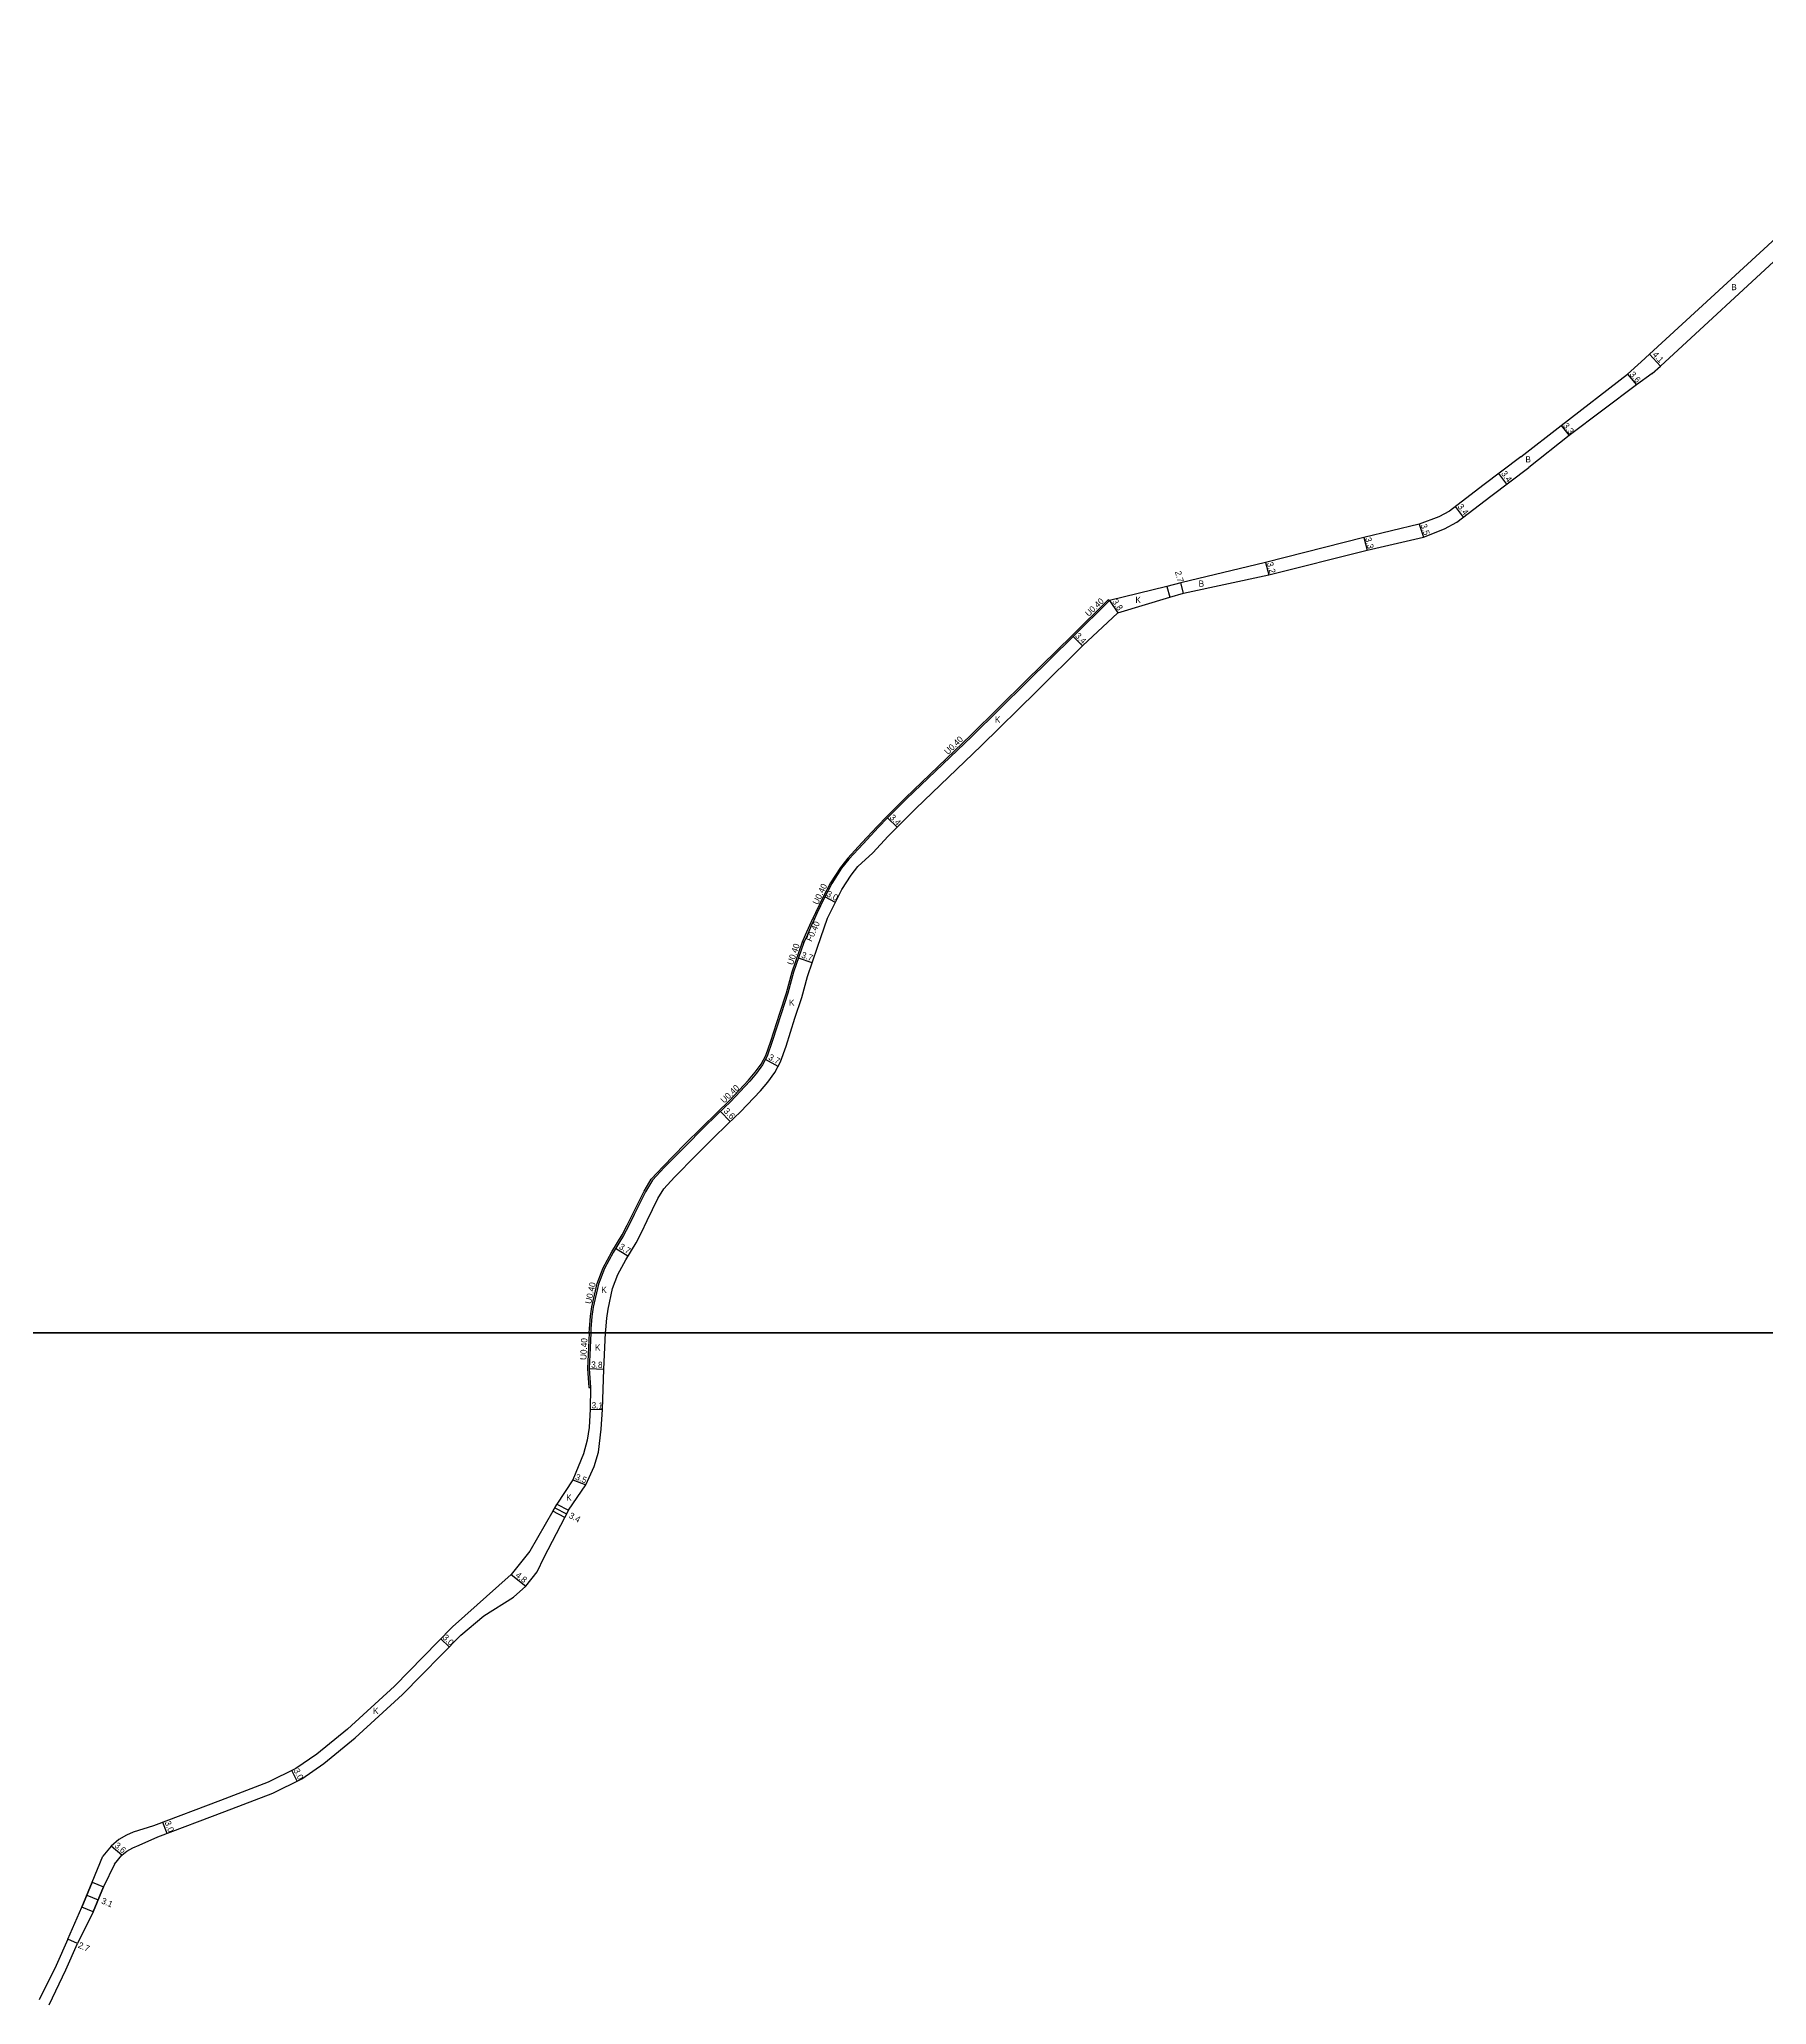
# Model space of a CAD drawing. Header units: metres. Extents: x 0 to 4000, y -96000 to -93000.
# Drawn here: x 969 to 1411, y -93772 to -93269 of the extents above; entities that cross this region are included whole.
import ezdxf

# ---------------------------------------------------------------- set-up
doc = ezdxf.new("R2010")
doc.units = ezdxf.units.M
doc.header["$LTSCALE"] = 2.5
for name, color, linetype in [('側溝・桝', 7, 'Continuous'), ('図郭', 7, 'Continuous'), ('幅員', 7, 'Continuous'), ('舗装', 7, 'Continuous'), ('道路', 7, 'Continuous')]:
    doc.layers.add(name, color=color, linetype=linetype)
doc.styles.get("Standard").update_dxf_attribs({"font": ''})
doc.styles.get('Standard').set_extended_font_data('@MS PGothic')

msp = doc.modelspace()

# ---------------------------------------------------------------- linework, layer by layer
at = {"layer": '側溝・桝'}
for points in [[(1242.32, -93412.41), (1233.09, -93421.52), (1221.39, -93433.07), (1207.21, -93447.07), (1190.46, -93463.09), (1185.64, -93467.96), (1183.31, -93470.31), (1179.34, -93474.59), (1175.73, -93478.49), (1173.83, -93480.89), (1171.29, -93484.82), (1169.37, -93488.57), (1167.46, -93492.54), (1166.83, -93493.93)], [(1242.72, -93412.58), (1242.32, -93412.41)], [(1167.2, -93494.09), (1166.4, -93495.85), (1165.31, -93498.28), (1164.5, -93500.07)], [(1109.59, -93600), (1109.64, -93598.92), (1109.9, -93595.74), (1110.24, -93593.35), (1111.59, -93587.4), (1113.15, -93583.36), (1115.36, -93579.25), (1118.01, -93574.9), (1119.27, -93572.47), (1120.71, -93569.49), (1123.61, -93563.7), (1125.48, -93560.69), (1128.5, -93557.39), (1134.08, -93551.73), (1138.41, -93547.44), (1142.24, -93543.68), (1145.46, -93540.56), (1150.36, -93535.35), (1152.08, -93533.31), (1153.61, -93531.21), (1154.76, -93529.03), (1156.05, -93525.34), (1158.31, -93518.21), (1160.04, -93512.98), (1161.5, -93507.61), (1164.12, -93499.94)], [(1109.59, -93600), (1109.4, -93603.77), (1109.14, -93609.11), (1109.53, -93613.98)], [(1109.53, -93613.98), (1109.93, -93613.95)]]:
    msp.add_lwpolyline(points, dxfattribs=at)
at = {"layer": '図郭'}
for points in [[(800, -93600), (1600, -93600), (1600, -93000), (800, -93000)], [(800, -94200), (1600, -94200), (1600, -93600), (800, -93600)]]:
    msp.add_lwpolyline(points, close=True, dxfattribs=at)
at = {"layer": '幅員'}
for points in [[(1383.58, -93352.62), (1380.8, -93349.6)], [(1375.16, -93354.66), (1377.48, -93357.41)], [(1358.18, -93367.83), (1360.23, -93370.41)], [(1344.3, -93382.85), (1342.26, -93380.13)], [(1333.24, -93391.27), (1331.17, -93388.57)], [(1321.87, -93393.11), (1322.98, -93396.43)], [(1307.76, -93396.51), (1308.59, -93399.7)], [(1282.58, -93402.91), (1283.43, -93406)], [(1261.64, -93410.7), (1260.95, -93408.09)], [(1242.72, -93412.58), (1244.82, -93415.74)], [(1233.37, -93421.8), (1235.76, -93424.22)], [(1185.92, -93468.24), (1188.34, -93470.64)], [(1172.55, -93489.83), (1169.88, -93488.46)], [(1166.61, -93505.33), (1163.11, -93504.14)], [(1157.93, -93531.8), (1154.66, -93530.07)], [(1145.68, -93545.91), (1143.18, -93543.32)], [(1119.48, -93580.36), (1116.33, -93578.43)], [(1109.54, -93609.11), (1113.34, -93609.27)], [(1109.87, -93619.47), (1112.96, -93619.59)], [(1105.43, -93637.55), (1108.69, -93638.83)], [(1100.8, -93644.73), (1103.81, -93646.3)], [(1089.63, -93661.83), (1093.39, -93664.82)], [(1073.8, -93680.34), (1071.66, -93678.24)], [(1034.87, -93714.68), (1033.54, -93711.99)], [(1001.6, -93728.05), (1000.54, -93725.25)], [(990.07, -93733.65), (987.31, -93731.34)], [(981.08, -93743.88), (983.95, -93745.07)], [(978.72, -93756.25), (976.24, -93755.16)]]:
    msp.add_lwpolyline(points, dxfattribs=at)
at = {"layer": '舗装'}
msp.add_lwpolyline([(1257.35, -93408.98), (1258.08, -93411.77)], dxfattribs=at)
at = {"layer": '道路'}
for points in [[(1459.79, -93276.73), (1441.81, -93293.42), (1413.19, -93319.78), (1380.8, -93349.6), (1378.7, -93351.54)], [(1381.48, -93354.55), (1383.58, -93352.62), (1415.97, -93322.8), (1444.59, -93296.43), (1462.58, -93279.74)], [(1347.89, -93375.88), (1358.18, -93367.83), (1375.16, -93354.66), (1378.7, -93351.54)], [(1381.48, -93354.55), (1377.48, -93357.41), (1360.23, -93370.41), (1349.94, -93378.59)], [(1347.89, -93375.88), (1338.18, -93383.21), (1329.67, -93389.71), (1326.88, -93391.21), (1321.87, -93393.11)], [(1322.98, -93396.43), (1328.35, -93394.27), (1331.52, -93392.58), (1340.24, -93385.91), (1349.94, -93378.59)], [(1321.87, -93393.11), (1307.76, -93396.51), (1282.58, -93402.91), (1260.95, -93408.09), (1257.35, -93408.98), (1242.72, -93412.58)], [(1244.82, -93415.74), (1258.08, -93411.77), (1261.64, -93410.7), (1283.43, -93406), (1308.59, -93399.7), (1322.98, -93396.43)], [(1242.72, -93412.58), (1233.37, -93421.8), (1221.67, -93433.36), (1207.49, -93447.36), (1190.74, -93463.38), (1185.92, -93468.24), (1183.6, -93470.59), (1179.64, -93474.86)], [(1182.13, -93477.17), (1186.05, -93472.94), (1188.34, -93470.64), (1193.13, -93465.8), (1209.86, -93449.8), (1224.06, -93435.78), (1235.76, -93424.22), (1244.82, -93415.74)], [(1179.64, -93474.86), (1176.04, -93478.75), (1174.16, -93481.12), (1171.64, -93485.02), (1169.73, -93488.75), (1167.82, -93492.71), (1167.2, -93494.09)], [(1168, -93501.27), (1170.58, -93493.89), (1172.41, -93490.09), (1174.24, -93486.52), (1176.6, -93482.87), (1178.34, -93480.68), (1182.13, -93477.17)], [(1164.5, -93500.07), (1164.12, -93499.94), (1164.95, -93498.11), (1166.04, -93495.69), (1166.83, -93493.93), (1167.2, -93494.09)], [(1164.5, -93500.07), (1161.88, -93507.73), (1160.42, -93513.1), (1158.69, -93518.33), (1156.43, -93525.47), (1155.13, -93529.19), (1153.95, -93531.42), (1152.39, -93533.56), (1150.66, -93535.61), (1145.75, -93540.85)], [(1148.25, -93543.43), (1153.43, -93538.07), (1155.3, -93535.84), (1157.09, -93533.39), (1158.53, -93530.68), (1159.94, -93526.64), (1162.21, -93519.47), (1163.97, -93514.16), (1165.42, -93508.81), (1168, -93501.27)], [(1145.75, -93540.85), (1142.52, -93543.96), (1138.69, -93547.72), (1134.36, -93552.01), (1128.79, -93557.66), (1125.8, -93560.93), (1123.96, -93563.9), (1121.07, -93569.67)], [(1124.4, -93571.28), (1127.12, -93565.63), (1128.68, -93563.12), (1131.4, -93560.14), (1136.91, -93554.55), (1141.22, -93550.29), (1145.03, -93546.54), (1148.25, -93543.43)], [(1121.07, -93569.67), (1119.63, -93572.65), (1118.36, -93575.1), (1115.71, -93579.45), (1113.51, -93583.53), (1111.97, -93587.52), (1110.63, -93593.42)], [(1114.4, -93593.95), (1115.51, -93588.62), (1116.88, -93585.08), (1118.92, -93581.29), (1121.59, -93576.91), (1122.93, -93574.31), (1124.4, -93571.28)], [(1110.63, -93593.42), (1110.3, -93595.79), (1110.04, -93598.94), (1109.99, -93600)], [(1113.79, -93600), (1113.83, -93599.19), (1114.08, -93596.21), (1114.4, -93593.95)], [(1109.99, -93600), (1109.8, -93603.79), (1109.54, -93609.11), (1109.93, -93613.95), (1109.87, -93619.47), (1109.55, -93624.22), (1109.09, -93627.47), (1108.13, -93630.92), (1105.43, -93637.55), (1101.28, -93643.8), (1100.31, -93645.65), (1094.39, -93655.85), (1089.63, -93661.83), (1074.62, -93675.21)], [(1076.77, -93677.31), (1082.62, -93672.38), (1090.21, -93667.64), (1093.39, -93664.82), (1096.26, -93661.11), (1098.04, -93657.38), (1103.33, -93647.23), (1104.29, -93645.38), (1108.69, -93638.83), (1110.85, -93634.21), (1112, -93630.54), (1112.68, -93624.64), (1112.96, -93619.59), (1113.34, -93609.27), (1113.79, -93600)], [(1101.28, -93643.8), (1100.31, -93645.65)], [(1103.33, -93647.23), (1104.29, -93645.38)], [(1074.62, -93675.21), (1059.77, -93690.4), (1047.76, -93701.35), (1039.92, -93707.77), (1034.57, -93711.48), (1027.49, -93714.97), (1015.3, -93719.63), (998.15, -93726.16), (992.98, -93727.76)], [(994.45, -93731.05), (999.29, -93728.94), (1016.37, -93722.43), (1028.69, -93717.73), (1036.1, -93714.07), (1041.73, -93710.17), (1049.73, -93703.62), (1061.85, -93692.55), (1076.77, -93677.31)], [(992.98, -93727.76), (991.27, -93728.53), (989.27, -93729.59), (987.31, -93731.34), (985.17, -93733.9)], [(976.24, -93755.16), (979.81, -93746.94), (982.47, -93740.53), (985.17, -93733.9)], [(988.15, -93735.95), (990.07, -93733.65), (991.31, -93732.58), (992.85, -93731.76), (994.45, -93731.05)], [(988.15, -93735.95), (985.34, -93741.72), (982.68, -93748.13), (978.72, -93756.25)], [(982.47, -93740.53), (979.81, -93746.94)], [(982.68, -93748.13), (985.34, -93741.72)], [(976.24, -93755.16), (973.28, -93761.89), (968.93, -93770.64)], [(971.44, -93771.89), (975.74, -93763), (978.72, -93756.25)]]:
    msp.add_lwpolyline(points, dxfattribs=at)
for points in [[(1101.28, -93643.8), (1104.29, -93645.38), (1103.33, -93647.23), (1100.31, -93645.65)], [(982.47, -93740.53), (985.34, -93741.72), (982.68, -93748.13), (979.81, -93746.94)]]:
    msp.add_lwpolyline(points, close=True, dxfattribs=at)

# ---------------------------------------------------------------- texts
at = {"layer": '側溝・桝'}
for s, rotation, p in [('U0.40', 43.7291, (1237.35, -93416.83)), ('U0.40', 43.7291, (1201.33, -93452.16)), ('U0.40', 64.261, (1168.09, -93490.57)), ('F0.40', 65.7671, (1166.47, -93500.01)), ('U0.40', 71.1204, (1161.67, -93506)), ('U0.40', 43.9889, (1144.12, -93541.35)), ('U0.40', 77.2653, (1110.07, -93592.69)), ('U0.40', 87.1723, (1108.85, -93606.95))]:
    msp.add_text(s, height=1.6, rotation=rotation, dxfattribs=at).set_placement(p)
at = {"layer": '幅員'}
for s, rotation, p in [('4.1', 312.6375, (1381.46, -93349.8)), ('3.6', 310.0873, (1375.59, -93354.84)), ('3.3', 308.4443, (1358.57, -93367.9)), ('3.4', 307.0384, (1342.76, -93380.16)), ('3.4', 307.3991, (1331.62, -93388.61)), ('3.5', 288.4876, (1322.23, -93393.29)), ('3.3', 284.6293, (1308.04, -93396.68)), ('3.2', 285.4477, (1282.91, -93403.01)), ('2.7', 284.8084, (1259.41, -93405.26)), ('3.8', 303.6114, (1243.29, -93412.92)), ('3.4', 314.6247, (1233.74, -93421.79)), ('3.4', 315.2553, (1186.3, -93468.28)), ('3.0', 332.8455, (1170.13, -93488.19)), ('3.7', 341.1243, (1163.72, -93503.94)), ('3.7', 332.1051, (1155.27, -93529.95)), ('3.6', 313.9985, (1143.85, -93543.35)), ('3.7', 328.6431, (1117.07, -93578.36)), ('3.8', 357.6053, (1110.06, -93608.87)), ('3.1', 357.6807, (1110.17, -93619.29)), ('3.5', 338.6724, (1105.87, -93637.48)), ('3.4', 332.4271, (1104.24, -93647.25)), ('4.8', 321.5115, (1090.6, -93662.27)), ('3.0', 315.6213, (1071.95, -93678.1)), ('3.0', 296.2746, (1033.9, -93711.91)), ('3.0', 290.8332, (1000.96, -93725.2)), ('3.6', 320.1272, (988.03, -93731.4)), ('3.1', 337.4672, (984.64, -93745.91)), ('2.7', 336.1689, (978.69, -93757.23))]:
    msp.add_text(s, height=1.6, rotation=rotation, dxfattribs=at).set_placement(p)
at = {"layer": '舗装'}
for s, p in [('B', (1401.72, -93333.2)), ('B', (1349.08, -93377.29)), ('B', (1265.49, -93409.08)), ('K', (1249.31, -93413.25)), ('K', (1213.36, -93443.87)), ('K', (1160.71, -93516.3)), ('K', (1112.68, -93589.79)), ('K', (1111.07, -93604.54)), ('K', (1103.7, -93642.92)), ('K', (1054.29, -93697.49))]:
    msp.add_text(s, height=1.6, dxfattribs=at).set_placement(p)

doc.saveas('drawing.dxf')
